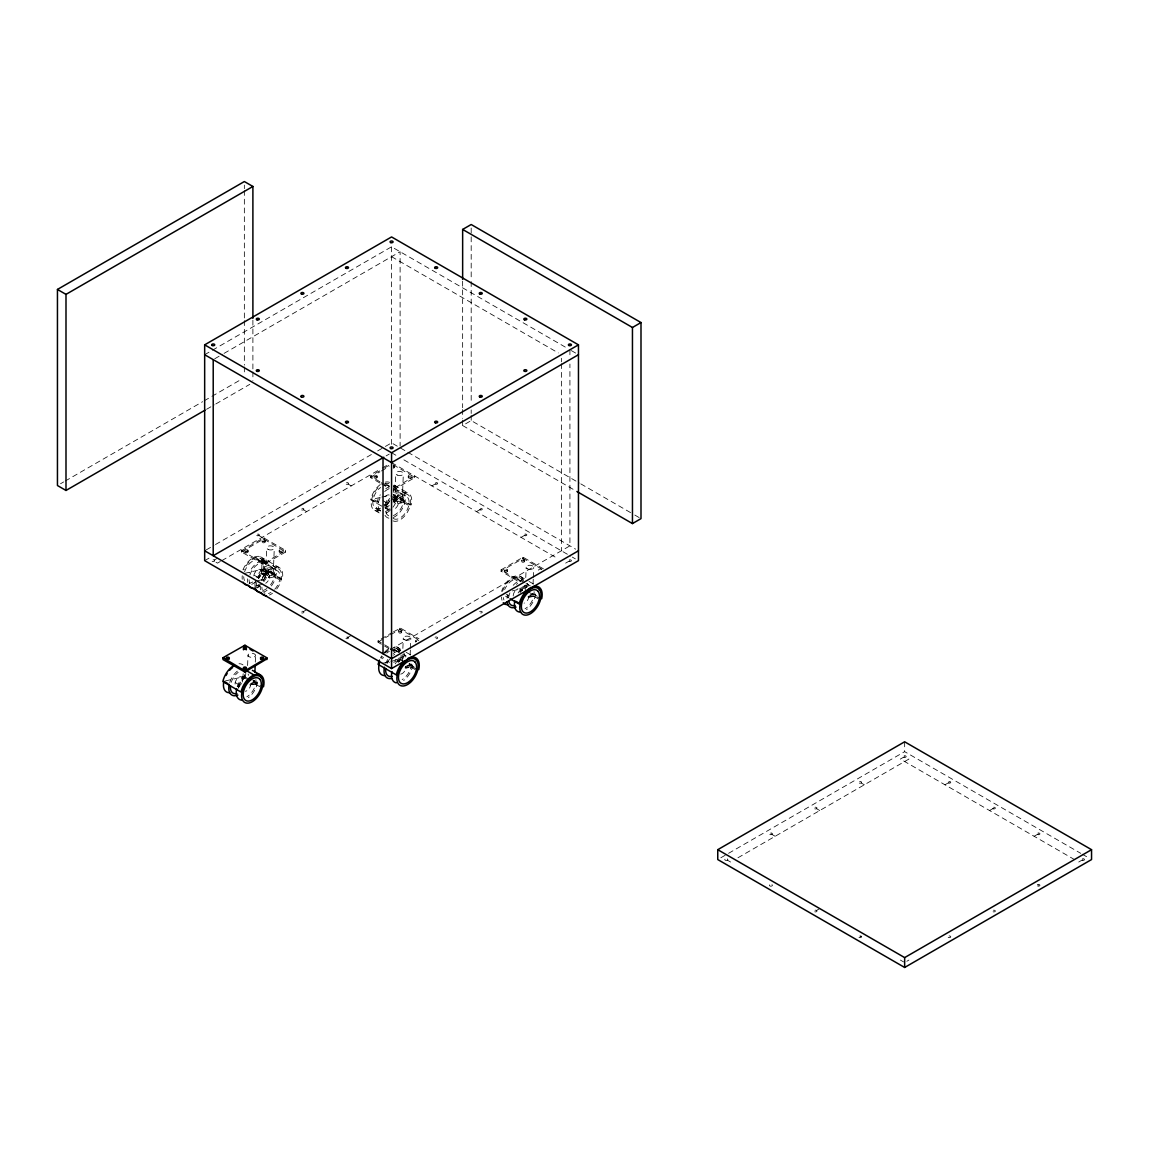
<?xml version="1.0" encoding="UTF-8"?>
<svg xmlns="http://www.w3.org/2000/svg" width="1149" height="1149" viewBox="0 0 1149 1149"><rect width="100%" height="100%" fill="white"/><g stroke="black" fill="none" stroke-linecap="round" stroke-linejoin="round"><path stroke-width="0.75" stroke-dasharray="5 3.75" d="M247.595 665.587L248.012 655.246M255.293 662.14L255.566 655.447M265.706 573.638L266.74 547.786M271.94 572.245L272.327 572.461A3.777 2.068 2.3 0 1 270.374 575.793A3.777 2.068 2.3 0 1 265.807 573.15A3.777 2.068 2.3 0 1 271.94 572.245L271.868 574.141L272.169 572.777M272.327 572.461L272.256 574.356L272.557 573.006M273.247 573.854L274.295 548.001M394.753 499.255L395.802 473.402M401.001 497.862L401.389 498.077A3.777 2.068 2.3 0 1 399.421 501.395A3.777 2.068 2.3 0 1 394.868 498.767A3.777 2.068 2.3 0 1 401.001 497.862L400.929 499.758L401.231 498.393M401.389 498.077L401.303 499.973L401.619 498.609M402.308 499.47L403.342 473.603M402.308 662.212L402.581 655.318M402.868 648.424L403.285 638.083M410.15 655.016L410.351 650.004M410.423 648.338L410.825 638.298M525.136 593.085L525.481 584.468M525.768 577.574L526.185 567.233M533.05 584.166L533.251 579.153M533.323 577.473L533.725 567.434M274.999 575.951L269.182 572.59L262.633 574.127L262.934 572.762L269.498 571.24L275.3 574.586L274.999 575.951L268.435 577.473L268.737 576.123L275.3 574.586M397.525 502.96L397.798 501.74L404.362 500.203L404.046 501.553L397.525 502.96L398.229 504.167A5.429 3.131 -60 0 1 393.705 509.323M405.281 666.42L405.899 668.158L412.419 666.75L416.426 669.063M269.182 572.59L269.498 571.24M253.441 680.237L253.139 681.601L256.27 683.396L256.572 682.046L253.828 680.452L253.527 681.817M391.68 499.743L398.243 498.206L398.545 496.842L404.362 500.203M400.671 674.104A5.429 3.131 -60 0 0 405.712 668.862L404.979 667.784L411.529 666.248L411.83 664.883L409.087 663.303M527.865 596.92L534.429 595.383L534.73 594.033L529.818 595.182M241.534 550.687L263.624 537.804L285.713 550.457L285.512 552.109L263.624 564.576L241.721 552.109L241.505 550.572L263.624 563.34L285.728 550.572M241.534 551.922L263.624 539.039L285.728 551.807M379.931 483.011L370.782 477.725L370.553 476.174L382.99 468.821M370.553 477.409L379.931 471.822M393.202 490.048L414.574 477.725L414.76 476.074L393.202 488.828A12.84 7.411 -60 0 1 394.107 489.33L394.883 490.092A12.84 7.411 -60 0 1 393.145 504.67M414.789 476.174L414.574 477.725M388.937 648.582L378.265 642.406L378.035 640.869L391.996 632.625M378.035 642.104L388.937 635.627M253.814 575.908A5.429 3.131 -60 0 1 253.929 575.218L254.101 574.514A5.429 3.131 -60 0 1 258.884 569.315A5.429 3.131 -60 0 1 261.34 573.236L261.168 573.94A5.429 3.131 -60 0 1 258.266 578.234M261.828 580.532A5.429 3.131 -60 0 1 261.929 579.843L262.116 579.139A5.429 3.131 -60 0 1 266.898 573.94A5.429 3.131 -60 0 1 269.354 577.861L269.182 578.565A5.429 3.131 -60 0 1 265.735 583.232M250.697 683.382A5.429 3.131 -60 0 1 250.626 685.307L250.439 686.01A5.429 3.131 -60 0 1 245.398 691.253M543.42 568.827L523.054 557.236L500.964 569.904L521 581.767M204.666 354.711L210.856 351.134M212.393 350.244L391.565 246.805L565.294 347.099M214.762 358.747L222.518 354.265M224.069 353.375L400.111 251.732L400.111 446.027M60.538 483.743L63.626 481.948M65.177 481.058L202.641 401.69M204.192 400.8L210.368 397.238M211.904 396.348L241.261 379.4M206.547 409.303L214.274 404.85M215.825 403.96L249.807 384.341M206.217 549.897L213.944 545.43M215.481 544.54L371.486 454.473M377.662 450.911L383.838 447.349M385.389 446.444L391.565 442.882L406.286 451.385M204.666 560.655L210.856 557.093M386.121 455.894L389.224 454.099M214.288 560.037L217.491 558.184M220.335 561.473L217.491 563.125L214.288 561.272M221.757 560.655L380.707 468.878M382.258 467.988L388.463 464.411M384.513 467.945L392.139 463.535M381.454 470.946L389.094 466.537M462.645 420.175L462.645 425.532L471.191 420.591L579.254 482.982M258.87 585.775L262.073 583.936M431.88 485.898L436.16 483.427M303.465 611.527L306.668 609.674M476.476 511.635L480.742 509.165M346.984 637.882L351.249 635.411M521.057 537.373L525.337 534.917M393.518 631.749L400.527 628.158L418.997 638.801M390.473 634.751L400.355 629.35L418.997 640.036M541.897 569.172L523.054 558.471L500.964 571.125L517.94 581.236M383.019 653.752L389.224 650.176M390.775 649.286L569.918 545.861L569.918 364.032M393.705 662.399L395.845 661.163M565.653 563.125L569.918 560.655M720.84 857.772L727.03 854.21M728.567 853.319L904.651 751.647L1080.735 853.319M904.651 756.588L900.385 759.058L1074.459 859.553M737.945 857.772L908.931 759.058L905.728 757.205M944.966 784.796L949.246 782.325M816.551 910.425L819.754 908.572M989.562 810.533L993.828 808.077M860.07 936.78L861.132 936.176M1034.143 836.285L1038.423 833.815M906.791 961.296L908.931 960.061M1078.739 862.023L1083.004 859.553M380.147 497.474L373.181 499.097L378.524 502.185M381.885 497.057L388.85 495.434M391.981 498.379L398.545 496.842M389.353 505.718L386.007 506.494L391.335 509.582M244.134 573.495L261.527 569.416L266.87 572.504M256.945 580.891L261.972 579.714L253.958 575.089M261.311 573.365L269.326 577.99L275.875 576.453L281.218 579.541M512.267 590.888L520.971 588.862M528.755 597.437L535.319 595.9L539.326 598.212M225.391 680.94L242.798 676.876L246.805 679.188M251.645 683.195L256.572 682.046M256.27 683.396L249.706 684.933L257.146 683.914L261.153 686.226M382.402 663.375L398.071 659.713M406.918 666.032L411.83 664.883M268.464 577.344L269.354 577.861M249.735 684.804L250.626 685.307M571.34 350.603L575.62 353.059M391.565 256.672L558.285 352.93M580.791 483.873L633.286 514.178M634.822 515.068L640.998 518.63M462.645 425.532L575.347 490.594M407.823 452.275L575.62 549.15M391.565 452.749L397.741 456.311M403.917 459.873L570.737 556.188M572.288 557.093L575.376 558.874M1082.286 854.21L1088.462 857.772M391.565 462.616L558.27 558.859M393.202 464.771L414.789 477.409M394.15 485.007L407.766 492.864M401.719 491.111L407.062 494.199M385.116 483.528L392.671 487.894M394.193 488.77L401.748 493.136M400.671 493.122L406.014 496.196M379.931 481.776L370.553 476.174M381.454 482.652L389.094 487.061M381.454 483.887L389.094 488.296M393.145 494.429L411.299 504.914A16.617 9.594 -60 0 0 409.949 494.53L408.943 493.553A16.617 9.594 -60 0 0 393.719 499.758M393.461 495.434L397.468 497.747M398.243 498.206L404.046 501.553M410.279 505.143L404.936 502.07L398.373 503.607L393.13 500.576M393.26 496.569L395.931 498.106M403.4 502.429L408.742 505.517M390.875 495.98L397.54 499.844M393.446 499.226L397.798 501.74M519.994 576.209L527.549 580.575M529.071 581.451L535.118 584.942M519.291 577.545L524.619 580.633M383.019 500.705L389.683 504.555M513.976 576.482L524.562 582.6M526.084 583.477L532.131 586.967M518.228 579.556L520.899 581.092M383.852 504.468L389.195 507.542M348.046 484.045L351.249 485.898M524.26 585.775L525.337 586.392M371.644 499.456L376.987 502.544M384.47 506.853L389.798 509.941M532.605 593.502L540.174 597.868M861.132 782.943L864.335 784.796M1037.346 884.687L1038.423 885.304M528.626 592.037L534.429 595.383M533.782 596.259L539.125 599.333M519.908 589.049L522.58 590.586M375.924 508.404L381.253 511.492M374.861 510.415L380.204 513.488A15.109 8.718 -60 0 1 379.127 512.871L378.222 511.98A15.109 8.718 -60 0 1 380.262 494.817M506.235 594.478L508.906 596.015M505.546 596.144L508.576 597.897M303.465 509.783L306.668 511.635M816.551 808.695L819.754 810.533M257.807 534.917L262.073 537.373M770.893 833.815L775.158 836.285M260.55 556.777L278.704 567.247M259.846 558.112L265.189 561.186M272.672 565.509L278.001 568.583M254.547 557.05L272.701 567.52M258.798 560.109L264.141 563.197L264.155 564.446M271.609 567.505L276.952 570.593M263.064 569.057L268.406 572.145M397.094 647.074L400.111 648.812M406.172 652.316L412.218 655.806M274.352 576.812L279.681 579.9M260.478 569.602L268.493 574.227M396.391 648.409L401.733 651.483M262.934 572.762L268.737 576.123M394.107 649.084L401.662 653.451M403.184 654.327L406.215 656.079M395.328 650.406L400.671 653.494M388.937 647.347L378.064 640.984M390.473 648.223L396.577 651.742M390.473 649.458L396.577 652.977M409.705 664.352L415.751 667.856M399.608 659.354L403.615 661.666M408.785 664.653L411.529 666.248M410.882 667.109L416.225 670.197M397.008 659.899L399.68 661.436M387.299 661.163L389.425 662.399M727.374 860.17L730.577 862.023M900.385 960.061L903.588 961.914M252.924 680.639L258.97 684.129M244.335 676.517L249.678 679.59M255.609 684.273L260.952 687.346M241.75 677.063L244.421 678.599M235.229 682.549L239.236 684.861M261.34 573.236L262.661 573.997M241.606 552.023L241.721 550.256M389.238 486.716L388.764 486.257A12.84 7.411 -60 0 0 384.47 485.524M380.348 510.96L379.572 510.199A12.84 7.411 -60 0 1 380.391 497.201M397.023 651.698L396.247 650.937A12.84 7.411 -60 0 0 393.159 650.032M904.651 741.794L904.651 751.647M569.918 349.77L569.918 356.908M561.373 358.273L561.373 361.834M561.373 363.615L561.373 550.788M524.562 560.152L524.562 561.373M523.585 557.366L523.585 558.601M522.522 557.366L522.522 558.601M521.545 560.152L521.545 561.373M507.47 570.005L507.47 571.24M504.454 570.019L504.454 571.254M501.165 569.703L501.165 571.556M471.191 228.077L471.191 279.767M471.191 281.562L471.191 402.768M471.191 409.906L471.191 413.468M471.191 415.249L471.191 420.591M462.645 281.146L462.645 407.708M462.645 409.489L462.645 418.394M415.737 640.869L415.737 642.104A1.508 0.876 0 0 1 416.484 641.343M411.27 476.174A1.508 0.876 0 0 1 409.001 476.936A1.508 0.876 0 0 1 409.001 475.427A1.508 0.876 0 0 1 411.27 476.174L411.27 477.409A1.508 0.876 0 0 1 409.001 478.171A1.508 0.876 0 0 1 409.001 476.663A1.508 0.876 0 0 1 411.27 477.409M408.254 476.174L408.254 477.409M401.662 631.002L401.662 632.237M400.685 628.23L400.685 629.465M399.622 628.23L399.622 629.465M398.646 631.002L398.646 632.237M398.646 650.736L398.646 651.971A1.508 0.876 0 0 1 399.407 651.21M394.179 466.322L394.179 467.542M394.179 486.041L394.179 487.277M391.565 246.805L391.565 445.625M378.265 640.553L378.265 642.406M377.102 476.174L377.102 477.409M374.071 476.189L374.071 477.424M370.782 475.873L370.782 477.725M285.512 550.256L285.512 552.109M282.209 550.572A1.508 0.876 0 0 1 279.954 551.319A1.508 0.876 0 0 1 279.954 549.811A1.508 0.876 0 0 1 282.209 550.572L282.209 551.807A1.508 0.876 0 0 1 279.954 552.554A1.508 0.876 0 0 1 279.954 551.046A1.508 0.876 0 0 1 282.209 551.807M279.193 550.572L279.193 551.807M265.132 540.705L265.132 541.94M265.132 560.439A1.508 0.876 0 0 1 262.862 561.186A1.508 0.876 0 0 1 262.862 559.678A1.508 0.876 0 0 1 265.132 560.439L265.132 561.674A1.508 0.876 0 0 1 262.862 562.421A1.508 0.876 0 0 1 262.862 560.913A1.508 0.876 0 0 1 265.132 561.674M264.155 537.933L264.155 539.168M263.078 537.933L263.078 539.168M263.078 563.211L263.078 564.446M262.101 540.705L262.101 541.94M262.101 560.439L262.101 561.674M252.895 320.169L252.895 370.079M252.895 371.859L252.895 380.764M248.04 550.558L248.04 551.793M245.024 550.586L245.024 551.807M244.349 185.104L244.349 188.666M244.349 190.447L244.349 318.79M244.349 320.571L244.349 365.138M244.349 366.919L244.349 374.057M256.5 585.961A1.508 0.876 0 0 1 258.554 585.645A1.508 0.876 0 0 1 259.114 586.837A1.508 0.876 0 0 1 257.046 587.153M479.679 611.527A1.508 0.876 0 0 1 482.106 611.771A1.508 0.876 0 0 1 480.871 613.006A1.508 0.876 0 0 1 479.291 611.914M435.083 637.264A1.508 0.876 0 0 1 437.525 637.508A1.508 0.876 0 0 1 436.29 638.758A1.508 0.876 0 0 1 434.695 637.652M771.956 884.687A1.508 0.876 0 0 1 771.525 886.094A1.508 0.876 0 0 1 769.385 885.376A1.508 0.876 0 0 1 771.281 884.457M727.374 858.935A1.508 0.876 0 0 1 726.944 860.342A1.508 0.876 0 0 1 724.789 859.639A1.508 0.876 0 0 1 726.685 858.72M389.928 500.519A15.109 8.718 -60 0 1 384.858 507.197M380.333 510.156A15.109 8.718 -60 0 1 373.784 509.783L372.879 508.892A15.109 8.718 -60 0 1 380.405 485.711M384.929 483.485A15.109 8.718 -60 0 1 388.908 483.715M393.518 488.469A16.617 9.594 -60 0 1 393.504 492.332M380.247 484.576A16.617 9.594 -60 0 0 370.624 499.7L388.779 510.185A16.617 9.594 -60 0 1 389.367 508.03M385.231 482.135A16.617 9.594 -60 0 1 389.612 482.379M393.432 465.56A1.508 0.876 0 0 1 393.432 467.068M393.432 466.796A1.508 0.876 0 0 1 393.432 468.304M389.511 498.364A12.84 7.411 -60 0 1 384.412 505.675M380.563 508.203A12.84 7.411 -60 0 1 375.005 507.872L374.229 507.126A12.84 7.411 -60 0 1 380.621 487.406M392.972 507.226A15.109 8.718 -60 0 0 396.233 488.311L395.313 487.435A15.109 8.718 -60 0 0 393.03 486.444M390.2 510.271A15.109 8.718 -60 0 1 384.183 513.732M385.734 488.785A15.109 8.718 -60 0 1 388.779 487.047M393.145 517.567A15.109 8.718 -60 0 0 403.672 505.991A15.109 8.718 -60 0 0 403.701 492.634L402.796 491.743A15.109 8.718 -60 0 0 393.217 493.108M388.893 518.17A15.109 8.718 -60 0 1 386.61 517.179L385.691 516.289A15.109 8.718 -60 0 1 384.972 515.169M385.001 504.899A15.109 8.718 -60 0 1 388.951 497.388M393.375 515.599A12.84 7.411 -60 0 0 402.322 505.761A12.84 7.411 -60 0 0 402.351 494.415L401.576 493.653A12.84 7.411 -60 0 0 393.446 494.817M388.735 515.815A12.84 7.411 -60 0 1 387.816 515.269L387.041 514.522A12.84 7.411 -60 0 1 388.779 499.93M393.432 485.295A1.508 0.876 0 0 1 393.432 486.803M393.432 486.53A1.508 0.876 0 0 1 393.432 488.038M393.533 500.907A5.429 3.131 -60 0 1 397.353 499.729A5.429 3.131 -60 0 1 398.416 503.463M389.281 501.625A5.429 3.131 -60 0 1 384.685 504.784M385.016 496.813A5.429 3.131 -60 0 1 389.138 495.004M393.015 520.899A15.109 8.718 -60 0 0 407.005 512.871A15.109 8.718 -60 0 0 409.044 495.722L408.139 494.831A15.109 8.718 -60 0 0 393.073 502.228M393.159 518.357A12.84 7.411 -60 0 0 405.453 512.827A12.84 7.411 -60 0 0 407.694 497.488L406.918 496.741A12.84 7.411 -60 0 0 394.121 503.018M389.755 508.748A12.84 7.411 -60 0 1 384.642 511.693M384.7 491.542A12.84 7.411 -60 0 1 389.813 488.612M258.568 578.536A15.109 8.718 -60 0 0 261.828 559.62L260.924 558.73A15.109 8.718 -60 0 0 243.861 569.933M255.796 581.581A15.109 8.718 -60 0 1 251.272 584.554M242.252 579.268A15.109 8.718 -60 0 1 242.267 575.75M242.97 569.775A16.617 9.594 -60 0 1 261.728 557.466L262.733 558.443A16.617 9.594 -60 0 1 264.083 568.812L282.252 579.297A16.617 9.594 -60 0 0 280.887 568.927L279.882 567.951A16.617 9.594 -60 0 0 261.125 580.259M257.706 577.473A12.84 7.411 -60 0 0 260.478 561.401L259.703 560.64A12.84 7.411 -60 0 0 244.579 571.829M252.794 581.954A12.84 7.411 -60 0 1 249.031 583.161M244.565 580.547A12.84 7.411 -60 0 1 243.746 576.654M263.911 581.609A15.109 8.718 -60 0 0 267.171 562.708L266.266 561.818A15.109 8.718 -60 0 0 249.204 573.006M259.66 585.889A15.109 8.718 -60 0 1 256.615 587.627M247.595 582.356A15.109 8.718 -60 0 1 247.61 578.837M271.394 585.933A15.109 8.718 -60 0 0 274.654 567.017L273.735 566.127A15.109 8.718 -60 0 0 256.687 577.329M267.128 590.213A15.109 8.718 -60 0 1 264.083 591.95M255.064 586.665A15.109 8.718 -60 0 1 255.408 581.25M270.532 584.87A12.84 7.411 -60 0 0 273.304 568.798L272.528 568.037A12.84 7.411 -60 0 0 258.022 577.559M266.913 588.503A12.84 7.411 -60 0 1 263.064 590.399M257.376 587.943A12.84 7.411 -60 0 1 256.931 586.809M256.658 585.502A12.84 7.411 -60 0 1 256.658 582.514M276.722 589.02A15.109 8.718 -60 0 0 279.983 570.105L279.078 569.215A15.109 8.718 -60 0 0 262.015 580.403M272.471 593.286A15.109 8.718 -60 0 1 269.426 595.038M260.406 589.753A15.109 8.718 -60 0 1 260.421 586.234M274.726 589.322A12.84 7.411 -60 0 0 278.632 571.872L277.871 571.125A12.84 7.411 -60 0 0 262.733 582.313M270.949 592.439A12.84 7.411 -60 0 1 268.392 593.473M265.017 593.272A12.84 7.411 -60 0 1 264.098 592.74M263.336 591.994A12.84 7.411 -60 0 1 262.719 591.031M262.259 589.882A12.84 7.411 -60 0 1 261.9 587.139M263.049 580.561A12.84 7.411 -60 0 0 265.821 564.475L265.046 563.728A12.84 7.411 -60 0 0 249.922 574.902M259.43 584.18A12.84 7.411 -60 0 1 255.581 586.076M249.893 583.635A12.84 7.411 -60 0 1 249.089 579.742M522.838 586.593A15.109 8.718 -60 0 1 521.962 590.457M502.012 600.252A15.109 8.718 -60 0 1 501.582 597.02M502.558 591.333A15.109 8.718 -60 0 1 520.353 578.177L521.273 579.067A15.109 8.718 -60 0 1 521.991 580.188A15.109 8.718 -60 0 1 523.413 580.274M522.967 579.125A16.617 9.594 -60 0 0 522.163 577.875L521.172 576.899A16.617 9.594 -60 0 0 501.596 591.376M523.887 586.162A16.617 9.594 -60 0 1 523.527 588.259M538.68 570.234A1.508 0.876 0 0 1 541.452 569.574M532.691 593.301A3.777 2.068 2.3 0 1 529.976 595.211M520.54 581.796A12.84 7.411 -60 0 0 519.923 580.834L519.147 580.087A12.84 7.411 -60 0 0 504.641 589.595M521.244 587.24A12.84 7.411 -60 0 1 519.879 592.195M503.994 599.993A12.84 7.411 -60 0 1 503.276 597.537M527.334 583.275A15.109 8.718 -60 0 1 528.181 586.162M507.039 598.284A15.109 8.718 -60 0 1 507.901 594.421M513.201 585.286A15.109 8.718 -60 0 1 520.655 580.403M535.649 593.99A15.109 8.718 -60 0 1 526.558 609.645M518.113 592.97A15.109 8.718 -60 0 1 530.881 584.597M534.07 591.649A12.84 7.411 -60 0 1 525.05 608.798M520.195 592.281A12.84 7.411 -60 0 1 522.551 589.681M523.815 588.647A12.84 7.411 -60 0 1 525.107 587.8M526.4 587.153A12.84 7.411 -60 0 1 527.664 586.751M521.747 580.317A1.508 0.876 0 0 1 522.666 579.039M528.928 595.972A5.429 3.131 -60 0 1 528.784 597.293L528.612 597.997A5.429 3.131 -60 0 1 524.088 603.153M519.52 588.834A5.429 3.131 -60 0 1 520.885 591.994M513.23 595.986A5.429 3.131 -60 0 1 513.359 594.665L513.546 593.961A5.429 3.131 -60 0 1 515.901 590.112M516.978 589.293A5.429 3.131 -60 0 1 518.07 588.805M525.869 584.884A12.84 7.411 -60 0 1 526.601 587.326M508.619 597.638A12.84 7.411 -60 0 1 509.984 592.683M516.346 584.324A12.84 7.411 -60 0 1 517.639 583.477M399.938 657.443A15.109 8.718 -60 0 1 398.33 663.275M381.324 658.291A15.109 8.718 -60 0 1 382.402 656.424M384.958 653.063A15.109 8.718 -60 0 1 389.396 649.4M393.834 647.964A15.109 8.718 -60 0 1 397.468 649.027L398.373 649.917A15.109 8.718 -60 0 1 399.091 651.052A15.109 8.718 -60 0 0 393.217 653.479M400.067 649.975A16.617 9.594 -60 0 0 399.278 648.74L398.272 647.763A16.617 9.594 -60 0 0 394.279 646.585M401.116 655.016A16.617 9.594 -60 0 1 400.628 659.109M380.52 657.946A16.617 9.594 -60 0 1 381.698 655.892M384.527 652.187A16.617 9.594 -60 0 1 389.41 648.165M416.484 641.63A1.508 0.876 0 0 1 416.326 640.18A1.508 0.876 0 0 1 418.696 640.639M409.633 663.562A3.777 2.068 2.3 0 1 406.559 666.118M398.344 658.09A12.84 7.411 -60 0 1 397.611 661.379M382.531 658.808A12.84 7.411 -60 0 1 383.45 657.228M386.84 653.149A12.84 7.411 -60 0 1 389.396 651.253M403.716 653.005A15.109 8.718 -60 0 1 405.281 657.013M385.748 663.303A15.109 8.718 -60 0 1 387.744 659.512M412.75 664.84A15.109 8.718 -60 0 1 403.672 680.51M395.213 663.82A15.109 8.718 -60 0 1 407.981 655.447M411.256 663.95A12.84 7.411 -60 0 1 402.15 679.648M398.444 661.767A12.84 7.411 -60 0 1 404.764 657.616M399.407 651.483A1.508 0.876 0 0 1 400.541 649.889M405.97 666.233A5.429 3.131 -60 0 1 405.899 668.158M395.17 659.67A5.429 3.131 -60 0 1 398.014 662.197M402.365 654.772A12.84 7.411 -60 0 1 403.701 658.19M387.084 663.533A12.84 7.411 -60 0 1 389.827 658.822M393.446 655.189A12.84 7.411 -60 0 1 394.739 654.341M244.665 674.607A15.109 8.718 -60 0 1 242.152 682.362M239.839 685.982A15.109 8.718 -60 0 1 238.504 687.605M253.355 653.508A3.777 2.068 2.3 0 1 254.116 657.041A3.777 2.068 2.3 0 1 248.083 655.634A3.777 2.068 2.3 0 1 252.852 653.393M245.843 672.165A16.617 9.594 -60 0 1 245.355 676.273M239.021 663.749A16.617 9.594 -60 0 1 242.999 664.912M254.36 680.725A3.777 2.068 2.3 0 1 251.286 683.267M243.171 673.702A12.84 7.411 -60 0 1 237.843 686.298M229.743 682.434A15.109 8.718 -60 0 1 237.958 670.628M257.477 682.003A15.109 8.718 -60 0 1 248.399 697.658M237.211 686.743A15.109 8.718 -60 0 1 246.949 673.96M255.911 679.662A12.84 7.411 -60 0 1 246.877 696.811M238.216 688.337A12.84 7.411 -60 0 1 246.949 675.813M242.741 679.361A5.429 3.131 -60 0 0 239.638 676.905A5.429 3.131 -60 0 0 235.373 681.975L235.2 682.678A5.429 3.131 -60 0 0 236.464 686.513M242.712 680.007A5.429 3.131 -60 0 1 242.611 680.682L242.439 681.386A5.429 3.131 -60 0 1 242.18 682.089M241.491 683.468A5.429 3.131 -60 0 1 237.915 686.542M248.155 674.032A12.84 7.411 -60 0 1 248.428 675.339M231.193 682.362A12.84 7.411 -60 0 1 238.173 672.337M435.399 484.174A1.508 0.876 0 0 0 437.668 483.427A1.508 0.876 0 0 0 435.399 482.666A1.508 0.876 0 0 0 435.399 484.174M479.679 509.783A1.508 0.876 0 0 0 482.207 509.395A1.508 0.876 0 0 0 480.354 508.332A1.508 0.876 0 0 0 479.679 509.783M524.576 535.664A1.508 0.876 0 0 0 526.845 534.917A1.508 0.876 0 0 0 524.576 534.156A1.508 0.876 0 0 0 524.576 535.664M301.641 612.891A1.508 0.876 0 0 0 303.896 612.144A1.508 0.876 0 0 0 301.641 611.383A1.508 0.876 0 0 0 301.641 612.891M212.148 561.272A1.508 0.876 0 0 0 214.676 560.884A1.508 0.876 0 0 0 212.824 559.807A1.508 0.876 0 0 0 212.148 561.272M345.906 638.499A1.508 0.876 0 0 0 348.434 638.112A1.508 0.876 0 0 0 346.581 637.034A1.508 0.876 0 0 0 345.906 638.499M569.172 561.416A1.508 0.876 0 0 0 571.426 560.655A1.508 0.876 0 0 0 569.172 559.893A1.508 0.876 0 0 0 569.172 561.416M256.73 535.535A1.508 0.876 0 0 0 259.257 535.132A1.508 0.876 0 0 0 257.419 534.07A1.508 0.876 0 0 0 256.73 535.535M301.641 509.926A1.508 0.876 0 0 0 303.896 509.165A1.508 0.876 0 0 0 301.641 508.418A1.508 0.876 0 0 0 301.641 509.926M346.222 484.174A1.508 0.876 0 0 0 348.492 483.427A1.508 0.876 0 0 0 346.222 482.666A1.508 0.876 0 0 0 346.222 484.174M524.576 587.153A1.508 0.876 0 0 0 526.845 586.392A1.508 0.876 0 0 0 524.576 585.645A1.508 0.876 0 0 0 524.576 587.153M814.727 911.803A1.508 0.876 0 0 0 816.982 911.042A1.508 0.876 0 0 0 814.727 910.295A1.508 0.876 0 0 0 814.727 911.803M903.904 757.335A1.508 0.876 0 0 0 906.159 756.588A1.508 0.876 0 0 0 903.904 755.827A1.508 0.876 0 0 0 903.904 757.335M1082.257 860.314A1.508 0.876 0 0 0 1084.512 859.553A1.508 0.876 0 0 0 1082.257 858.806A1.508 0.876 0 0 0 1082.257 860.314M1037.662 834.576A1.508 0.876 0 0 0 1039.931 833.815A1.508 0.876 0 0 0 1037.662 833.054A1.508 0.876 0 0 0 1037.662 834.576M948.485 783.087A1.508 0.876 0 0 0 950.754 782.325A1.508 0.876 0 0 0 948.485 781.579A1.508 0.876 0 0 0 948.485 783.087M992.765 808.695A1.508 0.876 0 0 0 995.293 808.293A1.508 0.876 0 0 0 993.44 807.23A1.508 0.876 0 0 0 992.765 808.695M858.992 937.397A1.508 0.876 0 0 0 861.52 937.01A1.508 0.876 0 0 0 859.667 935.947A1.508 0.876 0 0 0 858.992 937.397M814.727 808.824A1.508 0.876 0 0 0 816.982 808.077A1.508 0.876 0 0 0 814.727 807.316A1.508 0.876 0 0 0 814.727 808.824M769.816 834.433A1.508 0.876 0 0 0 772.343 834.045A1.508 0.876 0 0 0 770.491 832.968A1.508 0.876 0 0 0 769.816 834.433M993.081 911.803A1.508 0.876 0 0 0 995.336 911.042A1.508 0.876 0 0 0 993.081 910.295A1.508 0.876 0 0 0 993.081 911.803M1037.662 886.051A1.508 0.876 0 0 0 1039.931 885.304A1.508 0.876 0 0 0 1037.662 884.543A1.508 0.876 0 0 0 1037.662 886.051M948.169 937.397A1.508 0.876 0 0 0 950.697 937.01A1.508 0.876 0 0 0 948.844 935.947A1.508 0.876 0 0 0 948.169 937.397M859.308 783.087A1.508 0.876 0 0 0 861.578 782.325A1.508 0.876 0 0 0 859.308 781.579A1.508 0.876 0 0 0 859.308 783.087M397.238 475.068A3.777 2.068 2.3 0 0 403.313 473.905A3.777 2.068 2.3 0 0 398.172 471.535A3.777 2.068 2.3 0 0 397.238 475.068M374.531 476.806A1.508 0.876 0 0 0 377.044 476.39A1.508 0.876 0 0 0 375.177 475.341A1.508 0.876 0 0 0 374.531 476.806M374.531 478.041A1.508 0.876 0 0 0 377.044 477.625A1.508 0.876 0 0 0 375.177 476.576A1.508 0.876 0 0 0 374.531 478.041M268.191 549.466A3.777 2.068 2.3 0 0 274.252 548.288A3.777 2.068 2.3 0 0 269.11 545.933A3.777 2.068 2.3 0 0 268.191 549.466M245.469 551.19A1.508 0.876 0 0 0 247.997 550.788A1.508 0.876 0 0 0 246.116 549.725A1.508 0.876 0 0 0 245.469 551.19M245.469 552.425A1.508 0.876 0 0 0 247.997 552.023A1.508 0.876 0 0 0 246.116 550.96A1.508 0.876 0 0 0 245.469 552.425M262.547 541.323A1.508 0.876 0 0 0 265.074 540.935A1.508 0.876 0 0 0 263.222 539.858A1.508 0.876 0 0 0 262.547 541.323M262.547 542.558A1.508 0.876 0 0 0 265.074 542.156A1.508 0.876 0 0 0 263.222 541.093A1.508 0.876 0 0 0 262.547 542.558M527.621 568.899A3.777 2.068 2.3 0 0 533.696 567.735A3.777 2.068 2.3 0 0 528.554 565.365A3.777 2.068 2.3 0 0 527.621 568.899M504.914 570.636A1.508 0.876 0 0 0 507.427 570.22A1.508 0.876 0 0 0 505.56 569.172A1.508 0.876 0 0 0 504.914 570.636M504.914 571.872A1.508 0.876 0 0 0 507.427 571.455A1.508 0.876 0 0 0 505.56 570.407A1.508 0.876 0 0 0 504.914 571.872M521.991 560.769A1.508 0.876 0 0 0 524.519 560.367A1.508 0.876 0 0 0 522.666 559.304A1.508 0.876 0 0 0 521.991 560.769M521.991 561.99A1.508 0.876 0 0 0 524.519 561.602A1.508 0.876 0 0 0 522.666 560.54A1.508 0.876 0 0 0 521.991 561.99M404.721 639.763A3.777 2.068 2.3 0 0 410.796 638.585A3.777 2.068 2.3 0 0 405.654 636.23A3.777 2.068 2.3 0 0 404.721 639.763M399.091 631.62A1.508 0.876 0 0 0 401.619 631.232A1.508 0.876 0 0 0 399.766 630.155A1.508 0.876 0 0 0 399.091 631.62M399.091 632.855A1.508 0.876 0 0 0 401.619 632.467A1.508 0.876 0 0 0 399.766 631.39A1.508 0.876 0 0 0 399.091 632.855"/><path stroke-width="1.5" d="M254.891 672.179L255.164 665.486M222.992 657.716L244.895 670.786L266.898 657.803L244.895 645.25L222.992 657.716L222.992 659.569L244.895 672.021L266.783 658.952M205.01 410.193L65.996 490.451L57.45 485.524L57.45 289.447L244.349 181.542L252.895 186.468L252.895 318.374M57.45 289.447L65.996 294.374L252.895 186.468M204.666 344.844L391.565 236.938L578.464 344.844L578.464 560.655L391.565 668.56L204.666 560.655L204.666 344.844L391.565 452.749L578.464 344.844M462.645 279.365L462.645 229.441L471.191 224.515L640.998 322.553L640.998 518.63L632.453 523.571L576.884 491.485M383.809 457.23L213.211 555.714L213.211 359.637M578.464 354.711L391.565 462.616L204.666 354.711M462.645 229.441L632.453 327.479L640.998 322.553M578.464 550.788L391.565 658.693L204.666 550.788M717.752 849.686L904.651 741.794L1091.55 849.686L1091.55 859.553L904.651 967.458L717.752 859.553L717.752 849.686L904.651 957.591L1091.55 849.686M516.174 601.458L520.181 603.771M510.084 598.773L519.161 604.015A16.617 9.594 -60 0 1 530.465 587.785M249.994 649.257L253.053 651.023M252.407 670.341L259.976 674.707M246.403 670.614L253.972 674.98M227.861 683.612L223.868 681.3A15.109 8.718 -60 0 0 225.089 690.736L226.008 691.626A15.109 8.718 -60 0 0 229.628 692.689M503.262 602.722L504.167 603.613A15.109 8.718 -60 0 0 507.801 604.676M904.651 957.591L904.651 967.458M632.453 327.479L632.453 523.571M391.565 452.749L391.565 668.56M383.019 457.675L383.019 653.752M266.783 657.716L266.783 659.569M245.426 645.379L245.426 646.614M245.426 670.671L245.426 671.892M244.349 645.379L244.349 646.614M244.349 670.671L244.349 671.892M65.996 294.374L65.996 490.451M247.021 585.157A15.109 8.718 -60 0 1 244.737 584.166L243.818 583.29A15.109 8.718 -60 0 1 243.1 582.155M255.394 588.202A15.109 8.718 -60 0 0 256.644 590.687L257.548 591.563A15.109 8.718 -60 0 0 261.182 592.625A15.109 8.718 -60 0 0 261.986 593.76L262.891 594.651A15.109 8.718 -60 0 0 266.511 595.713M255.121 588.116A15.109 8.718 -60 0 1 250.08 587.254L249.161 586.363A15.109 8.718 -60 0 1 248.443 585.243M541.682 598.744A16.617 9.594 -60 0 0 540.332 588.36L539.326 587.383A16.617 9.594 -60 0 0 532.131 586.967M520.612 612.072A15.109 8.718 -60 0 1 516.993 611.009L516.073 610.119A15.109 8.718 -60 0 1 514.838 600.683M516.045 607.074A15.109 8.718 -60 0 1 509.51 606.701L508.605 605.81A15.109 8.718 -60 0 1 507.025 601.803M515.025 605.523A12.84 7.411 -60 0 1 510.731 604.791L509.955 604.029A12.84 7.411 -60 0 1 508.619 600.625M384.901 675.526A15.109 8.718 -60 0 1 381.267 674.463L380.362 673.587A15.109 8.718 -60 0 1 379.673 662.183M379.5 660.072A16.617 9.594 -60 0 0 378.107 664.381L396.261 674.865A16.617 9.594 -60 0 1 404.247 661.092M418.782 669.594A16.617 9.594 -60 0 0 417.432 659.224L416.426 658.248A16.617 9.594 -60 0 0 407.565 658.65M391.665 678.413A15.109 8.718 -60 0 1 386.61 677.551L385.705 676.66A15.109 8.718 -60 0 1 384.47 667.224M396.376 682.851A15.109 8.718 -60 0 1 394.093 681.874L393.173 680.984A15.109 8.718 -60 0 1 391.953 671.547M392.125 676.373A12.84 7.411 -60 0 1 387.831 675.641L387.055 674.894A12.84 7.411 -60 0 1 385.719 668.488M226.051 675.44A15.109 8.718 -60 0 1 227.129 673.587M229.699 670.212A15.109 8.718 -60 0 1 232.615 667.555M234.137 665.314A16.617 9.594 -60 0 0 222.834 681.544L240.988 692.028A16.617 9.594 -60 0 1 249.793 677.537A16.617 9.594 -60 0 1 261.153 675.397L262.159 676.373A16.617 9.594 -60 0 1 263.509 686.757M226.339 659.038A1.508 0.876 0 0 1 229.254 659.023M260.521 659.038A1.508 0.876 0 0 1 263.437 659.038M243.574 649.831A1.508 0.876 0 0 1 244.895 648.524A1.508 0.876 0 0 1 246.202 649.831M237.886 695.088A15.109 8.718 -60 0 1 231.337 694.714L230.432 693.824A15.109 8.718 -60 0 1 229.197 684.387M242.439 700.086A15.109 8.718 -60 0 1 238.82 699.023L237.915 698.132A15.109 8.718 -60 0 1 236.68 688.696M243.43 669.35A1.508 0.876 0 0 1 244.895 668.244A1.508 0.876 0 0 1 246.346 669.35M236.852 693.536A12.84 7.411 -60 0 1 232.558 692.804L231.782 692.043A12.84 7.411 -60 0 1 230.461 685.651M539.427 589.552L538.522 588.661A15.109 8.718 -60 0 0 524.045 595.153A15.109 8.718 -60 0 0 521.416 613.207L522.321 614.097A15.109 8.718 -60 0 0 536.798 607.591A15.109 8.718 -60 0 0 539.427 589.552M538.077 591.318L537.301 590.572A12.84 7.411 -60 0 0 525.007 596.087A12.84 7.411 -60 0 0 522.766 611.426L523.542 612.187A12.84 7.411 -60 0 0 535.836 606.658A12.84 7.411 -60 0 0 538.077 591.318M416.527 660.402L415.622 659.512A15.109 8.718 -60 0 0 401.145 666.018A15.109 8.718 -60 0 0 398.516 684.057L399.421 684.948A15.109 8.718 -60 0 0 413.899 678.456A15.109 8.718 -60 0 0 416.527 660.402M415.177 662.183L414.401 661.422A12.84 7.411 -60 0 0 402.107 666.951A12.84 7.411 -60 0 0 399.866 682.291L400.642 683.037A12.84 7.411 -60 0 0 412.936 677.522A12.84 7.411 -60 0 0 415.177 662.183M261.254 677.565L260.349 676.675A15.109 8.718 -60 0 0 245.886 683.167A15.109 8.718 -60 0 0 243.258 701.22L244.162 702.111A15.109 8.718 -60 0 0 258.626 695.605A15.109 8.718 -60 0 0 261.254 677.565M259.904 679.332L259.128 678.585A12.84 7.411 -60 0 0 246.834 684.1A12.84 7.411 -60 0 0 244.608 699.439L245.369 700.201A12.84 7.411 -60 0 0 257.663 694.671A12.84 7.411 -60 0 0 259.904 679.332M301.325 396.951A1.508 0.876 0 0 0 303.853 396.549A1.508 0.876 0 0 0 302 395.486A1.508 0.876 0 0 0 301.325 396.951M435.399 422.832A1.508 0.876 0 0 0 437.668 422.071A1.508 0.876 0 0 0 435.399 421.31A1.508 0.876 0 0 0 435.399 422.832M301.641 294.115A1.508 0.876 0 0 0 303.896 293.354A1.508 0.876 0 0 0 301.641 292.607A1.508 0.876 0 0 0 301.641 294.115M390.818 242.626A1.508 0.876 0 0 0 393.073 241.865A1.508 0.876 0 0 0 390.818 241.118A1.508 0.876 0 0 0 390.818 242.626M257.046 319.853A1.508 0.876 0 0 0 259.315 319.106A1.508 0.876 0 0 0 257.046 318.345A1.508 0.876 0 0 0 257.046 319.853M435.399 268.363A1.508 0.876 0 0 0 437.668 267.616A1.508 0.876 0 0 0 435.399 266.855A1.508 0.876 0 0 0 435.399 268.363M479.679 293.972A1.508 0.876 0 0 0 482.207 293.584A1.508 0.876 0 0 0 480.354 292.521A1.508 0.876 0 0 0 479.679 293.972M524.576 319.853A1.508 0.876 0 0 0 526.845 319.106A1.508 0.876 0 0 0 524.576 318.345A1.508 0.876 0 0 0 524.576 319.853M568.856 345.461A1.508 0.876 0 0 0 571.383 345.073A1.508 0.876 0 0 0 569.531 343.996A1.508 0.876 0 0 0 568.856 345.461M346.222 268.363A1.508 0.876 0 0 0 348.492 267.616A1.508 0.876 0 0 0 346.222 266.855A1.508 0.876 0 0 0 346.222 268.363M479.995 397.08A1.508 0.876 0 0 0 482.25 396.333A1.508 0.876 0 0 0 479.995 395.572A1.508 0.876 0 0 0 479.995 397.08M212.148 345.461A1.508 0.876 0 0 0 214.676 345.073A1.508 0.876 0 0 0 212.824 343.996A1.508 0.876 0 0 0 212.148 345.461M390.818 448.57A1.508 0.876 0 0 0 393.073 447.808A1.508 0.876 0 0 0 390.818 447.062A1.508 0.876 0 0 0 390.818 448.57M256.73 371.199A1.508 0.876 0 0 0 259.257 370.811A1.508 0.876 0 0 0 257.419 369.748A1.508 0.876 0 0 0 256.73 371.199M346.222 422.832A1.508 0.876 0 0 0 348.492 422.071A1.508 0.876 0 0 0 346.222 421.31A1.508 0.876 0 0 0 346.222 422.832M524.576 371.342A1.508 0.876 0 0 0 526.845 370.581A1.508 0.876 0 0 0 524.576 369.834A1.508 0.876 0 0 0 524.576 371.342M226.741 658.65A1.508 0.876 0 0 0 229.269 658.233A1.508 0.876 0 0 0 227.387 657.185A1.508 0.876 0 0 0 226.741 658.65M261.225 658.779A1.508 0.876 0 0 0 263.48 658.018A1.508 0.876 0 0 0 261.225 657.271A1.508 0.876 0 0 0 261.225 658.779M243.818 648.768A1.508 0.876 0 0 0 246.346 648.381A1.508 0.876 0 0 0 244.493 647.318A1.508 0.876 0 0 0 243.818 648.768M244.134 668.646A1.508 0.876 0 0 0 246.403 667.885A1.508 0.876 0 0 0 244.134 667.138A1.508 0.876 0 0 0 244.134 668.646"/></g></svg>
